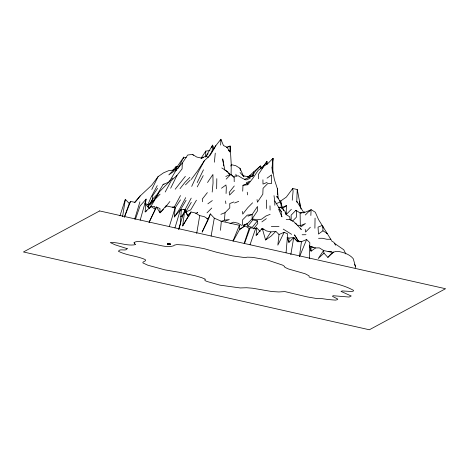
<?xml version="1.0" encoding="UTF-8"?>
<svg xmlns="http://www.w3.org/2000/svg" width="469" height="469" viewBox="0 0 469 469"><rect width="100%" height="100%" fill="white"/><g stroke="black" fill="none" stroke-linecap="round" stroke-linejoin="round"><path stroke-width="0.7" d="M272.852 173.395L272.94 158.387L268.174 163.23L258.261 170.259L252.873 178.302L247.79 184.745L242.96 185.325L242.713 191.188M169.631 244.056L169.954 244.46L169.977 243.769M266.861 164.508L266.925 161.623L262.271 167.533M309.446 258.548L309.816 242.678L306.603 239.524L301.456 241.705L297.622 241.746L293.723 237.531L288.886 238.111L287.122 237.337M208.652 157.15L205.416 156.423L201.277 158.065L196.751 157.051L192.536 154.43L187.7 155.01L182.312 163.06L182.072 168.922L176.995 175.365L171.226 180.747L165.217 191.991M208.095 153.715L205.557 156.939L205.797 151.077L209.942 150.578M216.813 178.683L216.643 188.808M220.653 145.097L220.893 139.234L215.816 145.677L209.115 155.866M226.07 193.504L226.31 187.641L225.929 184.979L221.474 188.221M228.444 150.326L229.904 151.909L230.15 146.047L226.597 147.454M242.291 225.167L242.502 219.955L247.274 215.113L252.105 214.532L257.493 206.483L257.563 210.745L252.175 218.788L247.409 223.637L243.552 225.272M281.969 207.527L286.471 205.621L286.225 211.478L286.606 214.14L291.372 209.297M297.141 202.579L296.76 201.254L297.246 189.529L292.72 188.515L286.33 197.097L280.872 200.879L279.495 201.049M310.853 215.488L311.094 209.625L315.309 212.246L318.586 219.662L331.431 240.298M315.062 218.108L314.892 228.227M146.815 210.692L145.144 211.906L145.701 204.449L145.009 203.388L148.532 204.941L148.913 207.603M191.223 198.123L185.208 209.367L181.374 209.409L180.272 224.334L178.83 229.159M212.064 151.938L212.568 145.156L214.21 148.861M220.922 221.556L224.475 220.149L225.032 212.686L229.798 207.843L229.728 203.581L233.873 201.94M257.815 234.06L256.144 235.28L256.701 227.817L255.699 228.356L250.17 227.875L249.168 228.415L244.156 243.405M272.354 165.68L272.94 158.387L272.084 159.53M286.067 252.738L287.679 233.879L284.155 232.319L279.008 234.5L277.836 245.164L284.155 232.319M186.076 200.304L180.372 209.948L174.292 216.936L175.16 207.873L180.547 199.829M214.397 162.204L215.265 153.14M212.187 192.05L213.049 182.986L212.914 174.468L207.521 182.511M220.471 230.314L221.333 221.251L214.292 218.138L210.388 213.917L202.133 232.108L208.136 219.902M272.208 170.347L272.073 167.445L272.94 158.387L272.266 161.23M292.24 200.234L293.102 191.176L292.72 188.515L292.181 189.757M145.449 203.951L146.082 199.102L140.002 206.084L135.465 219.17M182.652 225.917L184.763 210.452L188.35 216.268L182.652 225.917L190.977 211.988L195.503 213.008L199.718 215.623L204.238 216.643L208.453 219.258M299.445 256.467L301.456 241.705M122.579 216.608L125.358 199.307L129.256 203.528L124.297 217.135M196.687 233.48L199.718 215.623M290.815 254.673L293.723 237.531L297.622 241.746M211.114 236.071L214.292 218.138M140.202 220.125L146.082 199.102M183.315 158.522L183.696 157.174L186.281 157.754M168.183 244.296L168.529 243.522L167.697 243.704L168.389 244.068C166.19 244.097 169.42 243.575 167.732 244.115M220.512 140.589L220.893 139.234L223.484 145.595L227.008 147.149L229.904 151.909M253.125 173.899L253.7 171.871L260.465 165.944L261.901 168.271M266.544 162.978L266.925 161.623L262.241 167.92M355.15 268.022L355.537 266.668L353.257 258.712C349.657 254.274 343.883 252.533 338.477 251.419C333.658 250.681 330.645 254.016 327.872 257.387L323.973 253.172L323.592 250.51L319.377 247.89L315.543 247.937L309.259 246.137M178.636 229.452L183.139 214.192L184.763 210.452L187.664 215.207L190.449 213.184M205.404 152.39L205.797 151.077L201.066 158.264M309.698 211.478L310.091 210.165L311.094 209.625M134.697 219.099L139.932 201.822M174.931 227.922L180.372 209.948L181.374 209.409M169.256 226.685L175.16 207.873L174.468 206.811L180.477 195.567M175.629 168.377L176.303 166.296L178.243 166.73M230.801 166.055L231.252 164.666L230.15 146.047L226.932 147.413M119.964 215.828L125.358 199.307M167.966 244.261L168.389 243.827L167.761 243.423M250.024 244.724L255.699 228.356M211.601 147.823L212.568 145.156L212.574 146.574M208.693 218.595L210.388 213.917M147.788 206.976L148.532 204.941L154.301 199.56L159.689 191.516L169.221 181.825L176.233 170.042L182.312 163.06M244.496 243.464L250.17 227.875M124.502 217.094L130.57 201.389L135.095 202.403L140.172 195.96L151.71 185.196L158.1 176.608L163.558 172.827L168.705 170.646L173.542 170.059L178.683 167.879M151.551 201.77L152.607 199.038L157.373 194.195L163.071 184.552L164.074 184.012M232.982 241.007L239.43 225.319L221.333 221.251M299.615 256.514L306.603 239.524M147.753 204.941L151.223 196.916L157.238 185.671M189.898 214.485L190.977 211.988M261.684 229.54L262.224 228.292L266.439 230.912L270.965 231.926L275.801 231.346L279.008 234.5M169.813 243.933C169.602 244.83 171.062 244.261 170.059 244.056L169.567 244.378L169.936 243.663M149.095 222.277L156.441 207.005L159.964 208.558L160.035 212.82L163.37 209.432M191.704 186.398L198.34 171.953L204.349 160.709L210.118 155.327L215.816 145.677M149.107 222.312L156.441 207.005L160.035 212.82L166.114 205.838L175.16 207.873M151.78 189.453L158.1 176.608M178.636 167.451L183.696 157.174L174.878 170.042M170.669 188.21L176.995 175.365M197.162 182.617L203.482 169.772M185.695 197.642L179.686 208.887L174.292 216.936M197.232 186.879L203.241 175.629M233.222 241.054L239.501 229.581L244.959 225.8L249.168 228.415M168.518 243.511L168.125 243.898M149.4 204.461L152.607 199.038L152.226 196.376L157.613 188.333M150.315 207.456L155.303 199.02L160.07 194.178M183.83 209.532L185.208 209.367L185.589 212.029L191.288 202.385M196.435 200.199L190.736 209.842L185.589 212.029M205.557 156.939L212.568 145.156M129.256 203.528L130.57 201.389M165.129 207.439L166.114 205.838M303.736 212.873L304.393 211.806L303.279 212.615M204.349 160.709L197.648 170.892L191.258 179.475M153.369 201.125L158.375 193.656M252.621 175.388L255.699 170.792L260.465 165.944L260.512 168.787M263.719 166.472L258.325 174.515L258.396 178.777M256.144 235.28L262.224 228.292L265.577 239.976L270.965 231.926M167.814 243.669L167.404 244.003M175.195 189.224L185.349 176.338M166.067 206.366L169.878 201.529M180.032 188.644L185.108 182.201L189.875 177.352M207.351 192.63L202.274 199.079L202.655 201.74M234.289 185.953L229.212 192.396L229.593 195.057L234.359 190.215M257.393 220.87L252.31 227.313L247.79 226.298L252.867 219.85L257.393 220.87L257.768 223.531L253.541 228.901M134.562 202.409L140.172 195.96M172.563 170.593L176.303 166.296L176.995 167.357M149.711 205.457L152.988 201.699M173.542 170.059L168.776 174.902L174.228 171.121L176.801 170.03M185.489 184.862L190.256 180.014M183.684 213.964L180.823 216.871L183.004 215.359M226.175 179.117L230.941 174.275L234.154 177.429L234.219 181.691M207.005 212.879L211.771 208.031M252.592 202.807L247.825 207.65L242.749 214.093L242.367 211.437M302.024 212.908L300.113 212.932L295.898 210.317L291.132 215.16L291.202 219.422M275.801 231.346L271.029 236.188L265.577 239.976M292.533 221.11L296.344 217.235L296.59 211.378L295.898 210.317M305.325 215.013L310.091 210.165L304.944 212.351L300.113 212.932L300.318 225.718L301.01 226.779L305.466 223.531L300.318 225.718L297.733 225.132M293.723 237.531L288.957 242.373L288.236 241.213M310.367 227.213L305.6 232.055L305.219 229.394M170.317 180.407L168.219 182.365L163.071 184.552M171.367 179.428L172.938 177.962M145.144 211.906L150.912 206.524L154.747 206.483L155.128 209.145L150.912 206.524M247.931 177.253L253.7 171.871M323.973 253.172L318.205 258.554L323.592 250.51L332.638 252.545M327.872 257.387L333.641 252.005M127.251 248.681L125.903 249.813C123.839 250.505 119.237 248.763 118.428 251.284C126.865 255.57 136.655 255.769 145.279 259.597L145.548 260.7L142.963 262.159L142.881 262.904L147.829 265.219L164.883 269.851L179.504 272.337L195.268 275.801L201.693 277.66L205.451 279.272L204.695 279.97L205.393 280.784L207.286 281.552L219.867 285.14L240.286 287.954L246.483 287.732L252.627 288.218L272.061 291.571L278.908 291.964L284.865 291.583L307.084 296.883L316.821 298.548L322.361 298.677L327.901 299.486A74.055 11.455 11 0 0 335.54 300.113L337.188 299.714L337.815 299.093L332.503 296.367L332.996 295.716L349.141 297.047L351.217 295.986L341.01 291.396L342.364 290.938L351.727 291.513L353.304 291.102L353.579 290.399C339.873 282.813 323.85 281.816 309.171 277.027L309.024 275.79L305.137 273.755L288.388 268.954L284.759 267.271L284.701 266.492L282.643 265.143L266.843 259.838L252.281 257.317L247.005 257.153L245.527 257.68L232.63 255.91L216.719 252.293L204.197 248.676L185.067 245.158L176.942 244.554L174.151 245.217L173.893 245.721C166.542 248.148 158.751 244.642 151.411 243.64C145.906 243.065 138.924 239.8 133.935 242.532L134.726 243.141L134.163 243.347L135.705 244.56C127.357 246.489 118.792 241.975 110.285 242.567L115.14 244.83L127.251 248.681M207.867 203.816L212.322 200.574M195.972 213.659L197.642 212.445L196.007 213.577M248.775 182.47L247.104 183.684L242.96 185.325M267.066 178.15L271.522 174.908L271.657 183.432L267.822 183.473L263.056 188.315L262.816 194.178L257.428 202.227L257.047 199.565M261.913 221.884L266.369 218.642M282.573 208.459L286.471 205.621M323.147 227.905L322.871 226.545L322.936 230.801L318.48 234.049L318.035 227.125L322.18 225.483M315.543 247.937L311.088 251.179L310.372 250.012M244.959 225.8L239.501 229.581L239.43 225.319M170.3 244.179L169.696 243.939L170.423 244.396L170.089 244.167M225.794 176.455L230.941 174.275M189.353 215.728L188.35 216.268L186.281 213.09M201.482 158.323L203.417 157.502M231.076 174.79L231.252 164.666L235.772 165.686L239.987 168.301L243.27 175.723L247.79 176.737L252.938 174.556M244.337 179.439L253.629 175.617L249.485 177.259M250.176 178.32L246.032 179.961L242.508 178.408L238.293 175.787L233.462 176.373L231.698 175.594M249.965 181.216L246.413 182.623L247.79 184.745M267.131 182.412L262.992 184.059L262.921 179.797M234.564 203.001L238.709 201.353M220.887 214.327L225.032 212.686M225.167 221.21L229.312 219.562L224.475 220.149M276.282 203.61L280.427 201.963L283.628 210.657M247.96 216.174L252.105 214.532L252.175 218.788L252.867 219.85M229.974 223.59L233.527 222.183L238.047 223.203L241.658 225.442M270.132 214.339L265.987 215.98L261.532 219.228L256.701 219.809L252.175 218.788M243.264 225.278L247.409 223.637L247.79 226.298M172.399 207.058L174.468 206.811M180.372 209.948L181.755 209.784M279.114 207.538L281.189 207.286L285.088 211.507L285.469 214.163L289.684 216.784L290.059 219.445L291.437 220.799M206.759 218.742L208.142 218.572M278.633 207.316L281.189 207.286L281.91 208.476M286.225 219.486L290.059 219.445L294.274 222.06L301.385 229.435L300.183 228.69M271.34 226.58L279.008 226.498M302.147 234.758L305.981 234.717M318.551 238.311L322.385 238.264L326.911 239.284L330.739 239.237M328.118 251.525L331.946 251.484M167.363 243.868L168.019 244.085M309.974 246.542L313.855 247.415M224.932 170.335L227.864 171.631M295.03 223.379L296.795 224.159M300.418 241.699L298.073 240.661L294.479 234.846L298.401 241.142M221.825 167.978L226.035 170.593L229.939 174.814M322.936 230.801L327.151 233.421M331.548 240.902L333.951 242.397L335.03 244.144M283.223 229.112L291.648 234.348M285.228 212.791L286.606 214.14M192.536 154.43L193.457 155.333M262.224 228.292L263.601 229.646M167.82 243.47L168.125 243.786M278.815 208.91L281.253 211.548L281.324 215.81L282.016 216.871L278.733 209.45M240.058 172.563L243.956 176.784L243.27 175.723M228.555 172.692L230.508 174.802M256.701 227.817L260.113 231.504M145.701 204.449L149.599 208.664M247.79 176.737L248.482 177.798M233.462 176.373L234.154 177.429M296.76 201.254L303.941 212.891M280.427 201.963L276.833 196.148L277.115 197.513M274.002 195.649L274.764 200.972L281.253 211.548M335.734 245.24L334.643 243.458L343.759 249.754L345.817 253.905M354.441 264.194L355.537 266.668M287.139 237.924L288.957 242.373L288.886 238.111M278.211 198.616L277.39 188.685L274.418 179.668L272.073 167.445M326.459 232.36L326.84 233.685M309.382 245.211L311.088 251.179L311.023 246.917M239.987 168.301L240.409 170.353M297.246 189.529L300.975 208.94M224.757 169.696L222.687 158.915L223.308 163.101M223.514 164.496L223.725 165.891M280.872 200.879L281.277 204.959M247.239 192.208L247.62 194.87M235.913 174.204L236.194 176.203M225.513 200.961L225.894 203.622M299.591 201.752L300.043 206.002M176.303 166.296L176.367 167.75M277.39 188.685L277.525 194.541M281.119 203.024L281.189 207.286M274.764 200.972L274.834 205.234M269.997 205.815L270.068 210.077M266.404 199.999L266.544 208.517M266.925 161.623L266.949 164.549M99.645 210.933L23.45 251.976L369.355 329.766L445.55 288.722L99.645 210.933"/></g></svg>
